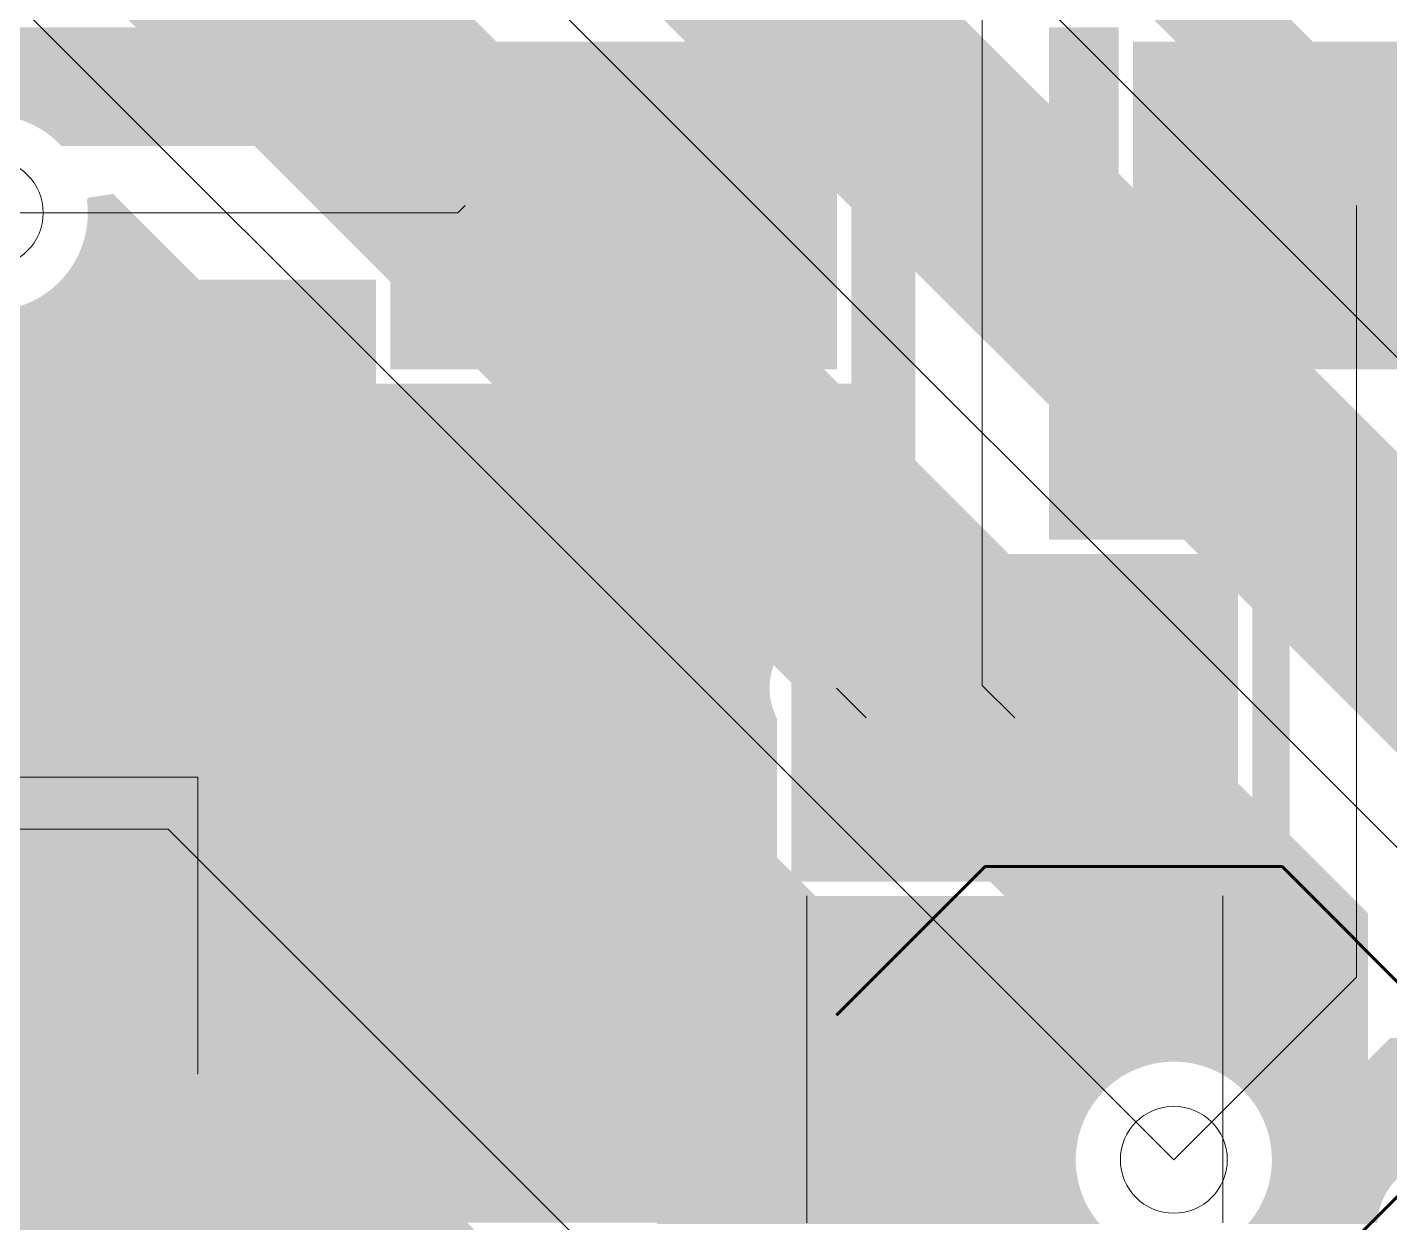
# Model space of a CAD drawing. Header units: millimetres. Extents: x 0 to 210, y 0 to 297.
# Drawn here: x 111.741 to 116.327, y 213.098 to 217.123 of the extents above; entities that cross this region are included whole.
import ezdxf

# ---------------------------------------------------------------- set-up
doc = ezdxf.new("R2010")
doc.units = ezdxf.units.MM
for name, pattern in [('K5LT32768', [0]), ('K5LT32769', [0]), ('K5LT32770', [0]), ('K5LT32773', [0]), ('K5LT32774', [0]), ('K5LT_BASIC', [0])]:
    doc.linetypes.add(name, pattern=pattern)

# ---------------------------------------------------------------- blocks, each defined once
blk = doc.blocks.new('U60')
at = {"color": 7, "linetype": 'K5LT32768', "lineweight": 18}
blk.add_circle((115.6003, 213.3102), 0.18, dxfattribs=at)
blk = doc.blocks.new('U64')
at = {"color": 7, "linetype": 'K5LT32768', "lineweight": 18}
blk.add_circle((111.6151, 216.4981), 0.18, dxfattribs=at)
blk = doc.blocks.new('U92')
blk.add_hatch(color=7).paths.add_polyline_path([(112.0649, 213.198), (112.0649, 212.2981), (111.465, 212.2981), (111.465, 213.198)])
blk = doc.blocks.new('U114')
blk.add_hatch(color=7).paths.add_polyline_path([(116.865, 216.973), (116.865, 216.0731), (115.565, 216.0731), (115.565, 216.973)])
blk = doc.blocks.new('U116')
blk.add_hatch(color=7).paths.add_polyline_path([(114.3649, 216.973), (114.3649, 216.0731), (113.0649, 216.0731), (113.0649, 216.973)])
blk = doc.blocks.new('U129')
blk.add_hatch(color=7).paths.add_polyline_path([(115.7149, 215.2481), (115.7149, 214.3481), (114.4149, 214.3481), (114.4149, 215.2481)])
blk = doc.blocks.new('U195')
at = {"true_color": 0xff0000}
blk.add_hatch(color=1, dxfattribs=at).paths.add_polyline_path([(112.1665, 213.2996), (112.1665, 212.1965), (111.3634, 212.1965), (111.3634, 213.2996)])
blk = doc.blocks.new('U217')
at = {"true_color": 0xff0000}
blk.add_hatch(color=1, dxfattribs=at).paths.add_polyline_path([(116.9666, 217.0746), (116.9666, 215.9715), (115.4634, 215.9715), (115.4634, 217.0746)])
blk = doc.blocks.new('U219')
at = {"true_color": 0xff0000}
blk.add_hatch(color=1, dxfattribs=at).paths.add_polyline_path([(114.4665, 217.0746), (114.4665, 215.9715), (112.9633, 215.9715), (112.9633, 217.0746)])
blk = doc.blocks.new('U232')
at = {"true_color": 0xff0000}
blk.add_hatch(color=1, dxfattribs=at).paths.add_polyline_path([(115.8165, 215.3497), (115.8165, 214.2465), (114.3133, 214.2465), (114.3133, 215.3497)])
blk = doc.blocks.new('U293')
at = {"color": 3, "linetype": 'K5LT32773', "lineweight": 18, "true_color": 0x00ff00}
blk.add_circle((115.6003, 213.3102), 0.18, dxfattribs=at)
blk = doc.blocks.new('U297')
at = {"color": 3, "linetype": 'K5LT32773', "lineweight": 18, "true_color": 0x00ff00}
blk.add_circle((111.6151, 216.4981), 0.18, dxfattribs=at)

msp = doc.modelspace()

# ---------------------------------------------------------------- hatches: boundary and pattern name
at = {"true_color": 0x00ff00}
for points in [[(118.0116, 214.6696), (111.324, 221.3571), (111.7848, 221.3571), (118.4726, 214.6696)], [(116.6377, 214.3937), (110.6743, 220.3571), (111.6875, 220.3571), (117.6511, 214.3937)], [(115.0875, 214.1413), (109.4967, 219.7323), (110.6623, 219.7323), (116.2534, 214.1413)], [(111.942, 216.5428), (111.9491, 216.5499), (112.0423, 216.5499), (112.0494, 216.5428)], [(111.9491, 216.5499), (112.0306, 216.5616), (112.0423, 216.5499)], [(111.9427, 216.536), (111.942, 216.5428), (112.0494, 216.5428), (112.0563, 216.536)], [(111.9443, 216.521), (111.9427, 216.536), (112.0563, 216.536), (112.0713, 216.521)], [(111.945, 216.5057), (111.9443, 216.521), (112.0713, 216.521), (112.0865, 216.5057)], [(111.945, 216.4905), (111.945, 216.5057), (112.0865, 216.5057), (112.1017, 216.4905)], [(111.9407, 216.4448), (111.9427, 216.46), (112.1322, 216.46), (112.1474, 216.4448)], [(111.9427, 216.46), (111.9443, 216.4753), (112.117, 216.4753), (112.1322, 216.46)], [(111.9443, 216.4753), (111.945, 216.4905), (112.1017, 216.4905), (112.117, 216.4753)], [(111.9303, 216.4003), (111.9344, 216.4151), (112.1772, 216.4151), (112.1919, 216.4003)], [(111.9344, 216.4151), (111.9379, 216.4298), (112.1624, 216.4298), (112.1772, 216.4151)], [(111.9379, 216.4298), (111.9407, 216.4448), (112.1474, 216.4448), (112.1624, 216.4298)], [(111.9138, 216.3577), (111.9199, 216.3716), (112.2206, 216.3716), (112.2346, 216.3577)], [(111.9199, 216.3716), (111.9255, 216.3859), (112.2064, 216.3859), (112.2206, 216.3716)], [(111.9255, 216.3859), (111.9303, 216.4003), (112.1919, 216.4003), (112.2064, 216.3859)], [(111.8831, 216.3053), (111.8914, 216.3178), (112.2744, 216.3178), (112.2869, 216.3053)], [(111.8914, 216.3178), (111.8996, 216.3307), (112.2615, 216.3307), (112.2744, 216.3178)], [(111.8996, 216.3307), (111.9069, 216.3442), (112.248, 216.3442), (112.2615, 216.3307)], [(111.9069, 216.3442), (111.9138, 216.3577), (112.2346, 216.3577), (112.248, 216.3442)], [(111.8429, 216.2594), (111.8536, 216.27), (112.3222, 216.27), (112.3329, 216.2594)], [(111.8536, 216.27), (111.864, 216.2812), (112.311, 216.2812), (112.3222, 216.27)], [(111.864, 216.2812), (111.8737, 216.2931), (112.2991, 216.2931), (112.311, 216.2812)], [(111.8737, 216.2931), (111.8831, 216.3053), (112.2869, 216.3053), (112.2991, 216.2931)], [(111.7952, 216.2215), (111.8079, 216.2302), (112.3621, 216.2302), (112.3707, 216.2215)], [(111.8079, 216.2302), (111.8201, 216.2393), (112.3529, 216.2393), (112.3621, 216.2302)], [(111.8201, 216.2393), (111.8317, 216.249), (112.3433, 216.249), (112.3529, 216.2393)], [(111.8317, 216.249), (111.8429, 216.2594), (112.3329, 216.2594), (112.3433, 216.249)], [(111.6832, 216.175), (111.6979, 216.1786), (112.4136, 216.1786), (112.4172, 216.175)], [(111.6979, 216.1786), (111.7126, 216.1827), (112.4096, 216.1827), (112.4136, 216.1786)], [(111.7126, 216.1827), (111.7271, 216.1875), (112.4047, 216.1875), (112.4096, 216.1827)], [(111.7271, 216.1875), (111.7413, 216.1931), (112.3991, 216.1931), (112.4047, 216.1875)], [(111.7413, 216.1931), (111.7553, 216.1992), (112.3931, 216.1992), (112.3991, 216.1931)], [(111.7553, 216.1992), (111.769, 216.206), (112.3862, 216.206), (112.3931, 216.1992)], [(111.769, 216.206), (111.7822, 216.2134), (112.3788, 216.2134), (112.3862, 216.206)], [(111.7822, 216.2134), (111.7952, 216.2215), (112.3707, 216.2215), (112.3788, 216.2134)], [(110.4332, 214.6482), (108.9135, 216.1679), (112.4243, 216.1679), (113.9439, 214.6482)], [(111.6227, 216.1679), (111.6379, 216.1687), (112.4235, 216.1687), (112.4243, 216.1679)], [(111.6379, 216.1687), (111.6529, 216.1702), (112.422, 216.1702), (112.4235, 216.1687)], [(111.6529, 216.1702), (111.6682, 216.1722), (112.42, 216.1722), (112.422, 216.1702)], [(111.6682, 216.1722), (111.6832, 216.175), (112.4172, 216.175), (112.42, 216.1722)], [(112.2275, 214.6477), (112.215, 214.6482), (113.9439, 214.6482), (113.9444, 214.6477)], [(112.2402, 214.6467), (112.2275, 214.6477), (113.9444, 214.6477), (113.9454, 214.6467)], [(112.2526, 214.6449), (112.2402, 214.6467), (113.9454, 214.6467), (113.9472, 214.6449)], [(112.2651, 214.6424), (112.2526, 214.6449), (113.9472, 214.6449), (113.9497, 214.6424)], [(112.2773, 214.6394), (112.2651, 214.6424), (113.9497, 214.6424), (113.9527, 214.6394)], [(112.2895, 214.6355), (112.2773, 214.6394), (113.9527, 214.6394), (113.9566, 214.6355)], [(112.3011, 214.631), (112.2895, 214.6355), (113.9566, 214.6355), (113.9611, 214.631)], [(112.3126, 214.6259), (112.3011, 214.631), (113.9611, 214.631), (113.9662, 214.6259)], [(112.3237, 214.6201), (112.3126, 214.6259), (113.9662, 214.6259), (113.972, 214.6201)], [(112.3347, 214.6137), (112.3237, 214.6201), (113.972, 214.6201), (113.9784, 214.6137)], [(112.3453, 214.6066), (112.3347, 214.6137), (113.9784, 214.6137), (113.9855, 214.6066)], [(112.3552, 214.599), (112.3453, 214.6066), (113.9855, 214.6066), (113.9931, 214.599)], [(112.3649, 214.5908), (112.3552, 214.599), (113.9931, 214.599), (114.0013, 214.5908)], [(112.374, 214.5822), (112.3649, 214.5908), (114.0013, 214.5908), (114.0099, 214.5822)], [(113.6348, 213.3216), (112.374, 214.5822), (114.0099, 214.5822), (115.2704, 213.3216)], [(112.2923, 211.5639), (109.6585, 214.1979), (112.1218, 214.1979), (114.7558, 211.5639)], [(115.5887, 213.6401), (115.0875, 214.1413), (116.2534, 214.1413), (116.2534, 213.6401)], [(115.6232, 213.6396), (115.608, 213.6401), (116.2534, 213.6401), (116.2534, 213.6396)], [(115.6382, 213.6381), (115.6232, 213.6396), (116.2534, 213.6396), (116.2534, 213.6381)], [(115.6534, 213.6361), (115.6382, 213.6381), (116.2534, 213.6381), (116.2534, 213.6361)], [(115.6684, 213.6333), (115.6534, 213.6361), (116.2534, 213.6361), (116.2534, 213.6333)], [(115.6831, 213.6297), (115.6684, 213.6333), (116.2534, 213.6333), (116.2534, 213.6297)], [(115.6979, 213.6256), (115.6831, 213.6297), (116.2534, 213.6297), (116.2534, 213.6256)], [(115.7124, 213.6206), (115.6979, 213.6256), (116.2534, 213.6256), (116.2534, 213.6206)], [(115.7266, 213.6152), (115.7124, 213.6206), (116.2534, 213.6206), (116.2534, 213.6152)], [(115.7406, 213.6091), (115.7266, 213.6152), (116.2534, 213.6152), (116.2534, 213.6091)], [(115.7543, 213.6023), (115.7406, 213.6091), (116.2534, 213.6091), (116.2534, 213.6023)], [(115.7675, 213.5949), (115.7543, 213.6023), (116.2534, 213.6023), (116.2534, 213.5949)], [(115.7804, 213.5868), (115.7675, 213.5949), (116.2534, 213.5949), (116.2534, 213.5868)], [(115.7931, 213.5781), (115.7804, 213.5868), (116.2534, 213.5868), (116.2534, 213.5781)], [(115.8053, 213.569), (115.7931, 213.5781), (116.2534, 213.5781), (116.2534, 213.569)], [(115.817, 213.5593), (115.8053, 213.569), (116.2534, 213.569), (116.2534, 213.5593)], [(115.8282, 213.5489), (115.817, 213.5593), (116.2534, 213.5593), (116.2534, 213.5489)], [(115.8391, 213.5383), (115.8282, 213.5489), (116.2534, 213.5489), (116.2534, 213.5383)], [(115.8493, 213.5268), (115.8391, 213.5383), (116.2534, 213.5383), (116.2534, 213.5268)], [(115.8589, 213.5152), (115.8493, 213.5268), (116.2534, 213.5268), (116.2534, 213.5152)], [(115.8683, 213.503), (115.8589, 213.5152), (116.2534, 213.5152), (116.2534, 213.503)], [(115.8767, 213.4905), (115.8683, 213.503), (116.2534, 213.503), (116.2534, 213.4905)], [(115.8848, 213.4776), (115.8767, 213.4905), (116.2534, 213.4905), (116.2534, 213.4776)], [(115.8922, 213.4641), (115.8848, 213.4776), (116.2534, 213.4776), (116.2534, 213.4641)], [(115.899, 213.4504), (115.8922, 213.4641), (116.2534, 213.4641), (116.2534, 213.4504)], [(115.9051, 213.4364), (115.899, 213.4504), (116.2534, 213.4504), (116.2534, 213.4364)], [(115.9107, 213.4224), (115.9051, 213.4364), (116.2534, 213.4364), (116.2534, 213.4224)], [(115.9156, 213.408), (115.9107, 213.4224), (116.2534, 213.4224), (116.2534, 213.408)], [(115.9199, 213.3932), (115.9156, 213.408), (116.2534, 213.408), (116.2534, 213.3932)], [(115.9232, 213.3782), (115.9199, 213.3932), (116.2534, 213.3932), (116.2534, 213.3782)], [(115.926, 213.3633), (115.9232, 213.3782), (116.2534, 213.3782), (116.2534, 213.3633)], [(115.9283, 213.3483), (115.926, 213.3633), (116.2534, 213.3633), (116.2534, 213.3483)], [(115.9295, 213.333), (115.9283, 213.3483), (116.2534, 213.3483), (116.2534, 213.333)], [(113.6386, 213.3178), (113.6348, 213.3216), (115.2704, 213.3216), (115.2701, 213.3178)], [(113.6538, 213.3026), (113.6386, 213.3178), (115.2701, 213.3178), (115.2701, 213.3026)], [(113.6691, 213.2873), (113.6538, 213.3026), (115.2701, 213.3026), (115.2709, 213.2873)], [(115.9303, 213.3178), (115.9295, 213.333), (116.2534, 213.333), (116.2534, 213.3178)], [(115.9295, 213.2873), (115.9303, 213.3026), (116.2534, 213.3026), (116.2534, 213.2873)], [(115.9303, 213.3026), (115.9303, 213.3178), (116.2534, 213.3178), (116.2534, 213.3026)], [(113.6843, 213.2721), (113.6691, 213.2873), (115.2709, 213.2873), (115.2724, 213.2721)], [(113.6993, 213.2571), (113.6843, 213.2721), (115.2724, 213.2721), (115.2745, 213.2571)], [(113.7143, 213.2421), (113.6993, 213.2571), (115.2745, 213.2571), (115.2773, 213.2421)], [(113.7293, 213.2271), (113.7143, 213.2421), (115.2773, 213.2421), (115.2808, 213.2271)], [(115.9199, 213.2271), (115.9232, 213.2421), (116.2534, 213.2421), (116.2534, 213.2271)], [(115.9232, 213.2421), (115.926, 213.2571), (116.2534, 213.2571), (116.2534, 213.2421)], [(115.926, 213.2571), (115.9283, 213.2721), (116.2534, 213.2721), (116.2534, 213.2571)], [(115.9283, 213.2721), (115.9295, 213.2873), (116.2534, 213.2873), (116.2534, 213.2721)], [(113.7437, 213.2126), (113.7293, 213.2271), (115.2808, 213.2271), (115.2849, 213.2126)], [(113.7582, 213.1982), (113.7437, 213.2126), (115.2849, 213.2126), (115.2897, 213.1982)], [(113.7724, 213.1839), (113.7582, 213.1982), (115.2897, 213.1982), (115.2953, 213.1839)], [(115.9051, 213.1839), (115.9107, 213.1982), (116.2534, 213.1982), (116.2534, 213.1839)], [(115.9107, 213.1982), (115.9156, 213.2126), (116.2534, 213.2126), (116.2534, 213.1982)], [(115.9156, 213.2126), (115.9199, 213.2271), (116.2534, 213.2271), (116.2534, 213.2126)], [(113.7864, 213.17), (113.7724, 213.1839), (115.2953, 213.1839), (115.3014, 213.17)], [(113.8001, 213.1562), (113.7864, 213.17), (115.3014, 213.17), (115.3082, 213.1562)], [(113.8133, 213.143), (113.8001, 213.1562), (115.3082, 213.1562), (115.3156, 213.143)], [(115.8848, 213.143), (115.8922, 213.1563), (116.2534, 213.1563), (116.2534, 213.143)], [(115.8922, 213.1563), (115.899, 213.17), (116.2534, 213.17), (116.2534, 213.1563)], [(115.899, 213.17), (115.9051, 213.1839), (116.2534, 213.1839), (116.2534, 213.17)], [(113.8263, 213.1301), (113.8133, 213.143), (115.3156, 213.143), (115.3237, 213.1301)], [(113.839, 213.1174), (113.8263, 213.1301), (115.3237, 213.1301), (115.3324, 213.1174)], [(113.8512, 213.1052), (113.839, 213.1174), (115.3324, 213.1174), (115.3415, 213.1052)], [(113.8629, 213.0935), (113.8512, 213.1052), (115.3415, 213.1052), (115.3512, 213.0935)], [(115.8493, 213.0935), (115.8589, 213.1052), (116.2534, 213.1052), (116.2534, 213.0935)], [(115.8589, 213.1052), (115.8683, 213.1174), (116.2534, 213.1174), (116.2534, 213.1052)], [(115.8683, 213.1174), (115.8767, 213.1301), (116.2534, 213.1301), (116.2534, 213.1174)], [(115.8767, 213.1301), (115.8848, 213.143), (116.2534, 213.143), (116.2534, 213.1301)]]:
    msp.add_hatch(color=3, dxfattribs=at).paths.add_polyline_path(points)
for points in [[(109.9151, 216.8281), (109.9151, 217.123), (112.9151, 217.123), (112.9151, 216.8281)], [(114.515, 215.9231), (114.515, 217.1229), (114.7306, 217.1229), (114.7306, 215.9231)], [(115.1807, 215.9231), (115.1807, 217.1229), (115.4149, 217.1229), (115.4149, 215.9231)], [(111.6379, 216.8273), (111.6227, 216.8281), (112.9151, 216.8281), (112.9151, 216.8273)], [(111.6529, 216.8258), (111.6379, 216.8273), (112.9151, 216.8273), (112.9151, 216.8258)], [(111.6682, 216.8238), (111.6529, 216.8258), (112.9151, 216.8258), (112.9151, 216.8238)], [(111.6832, 216.821), (111.6682, 216.8238), (112.9151, 216.8238), (112.9151, 216.821)], [(111.6979, 216.8174), (111.6832, 216.821), (112.9151, 216.821), (112.9151, 216.8174)], [(111.7126, 216.8133), (111.6979, 216.8174), (112.9151, 216.8174), (112.9151, 216.8133)], [(111.7271, 216.8085), (111.7126, 216.8133), (112.9151, 216.8133), (112.9151, 216.8085)], [(111.7413, 216.8029), (111.7271, 216.8085), (112.9151, 216.8085), (112.9151, 216.8029)], [(111.7553, 216.7968), (111.7413, 216.8029), (112.9151, 216.8029), (112.9151, 216.7968)], [(111.769, 216.79), (111.7553, 216.7968), (112.9151, 216.7968), (112.9151, 216.79)], [(111.7822, 216.7826), (111.769, 216.79), (112.9151, 216.79), (112.9151, 216.7826)], [(111.7952, 216.7745), (111.7822, 216.7826), (112.9151, 216.7826), (112.9151, 216.7745)], [(111.8079, 216.7661), (111.7952, 216.7745), (112.9151, 216.7745), (112.9151, 216.7661)], [(111.8201, 216.7567), (111.8079, 216.7661), (112.9151, 216.7661), (112.9151, 216.7567)], [(111.8317, 216.747), (111.8201, 216.7567), (112.9151, 216.7567), (112.9151, 216.747)], [(111.8429, 216.7366), (111.8317, 216.747), (112.9151, 216.747), (112.9151, 216.7366)], [(111.8564, 216.7232), (111.8429, 216.7366), (112.9151, 216.7366), (112.9151, 216.7232)], [(111.8429, 216.2594), (111.8564, 216.2728), (112.915, 216.2728), (112.915, 216.2594)], [(111.7952, 216.2215), (111.8079, 216.2302), (112.915, 216.2302), (112.915, 216.2215)], [(111.8079, 216.2302), (111.8201, 216.2393), (112.915, 216.2393), (112.915, 216.2302)], [(111.8201, 216.2393), (111.8317, 216.249), (112.915, 216.249), (112.915, 216.2393)], [(111.8317, 216.249), (111.8429, 216.2594), (112.915, 216.2594), (112.915, 216.249)], [(111.6832, 216.175), (111.6979, 216.1786), (112.915, 216.1786), (112.915, 216.175)], [(111.6979, 216.1786), (111.7126, 216.1827), (112.915, 216.1827), (112.915, 216.1786)], [(111.7126, 216.1827), (111.7271, 216.1875), (112.915, 216.1875), (112.915, 216.1827)], [(111.7271, 216.1875), (111.7413, 216.1931), (112.915, 216.1931), (112.915, 216.1875)], [(111.7413, 216.1931), (111.7553, 216.1992), (112.915, 216.1992), (112.915, 216.1931)], [(111.7553, 216.1992), (111.769, 216.206), (112.915, 216.206), (112.915, 216.1992)], [(111.769, 216.206), (111.7822, 216.2134), (112.915, 216.2134), (112.915, 216.206)], [(111.7822, 216.2134), (111.7952, 216.2215), (112.915, 216.2215), (112.915, 216.2134)], [(110.4083, 215.9231), (110.1635, 216.1679), (112.915, 216.1679), (112.9151, 215.9231)], [(111.6227, 216.1679), (111.6379, 216.1687), (112.915, 216.1687), (112.915, 216.1679)], [(111.6379, 216.1687), (111.6529, 216.1702), (112.915, 216.1702), (112.915, 216.1687)], [(111.6529, 216.1702), (111.6682, 216.1722), (112.915, 216.1722), (112.915, 216.1702)], [(111.6682, 216.1722), (111.6832, 216.175), (112.915, 216.175), (112.915, 216.1722)], [(110.6834, 215.648), (110.4083, 215.9231), (114.7306, 215.9231), (114.7306, 215.648)], [(115.1807, 215.3981), (115.1807, 215.923), (115.99, 215.923), (115.99, 215.3981)], [(111.2651, 215.3981), (111.265, 215.648), (114.7306, 215.648), (114.7306, 215.3981)], [(111.2651, 215.001), (111.2651, 215.398), (114.2651, 215.398), (114.2651, 215.001)], [(115.865, 214.1982), (115.865, 215.3981), (115.99, 215.3981), (115.99, 214.1982)], [(111.2651, 214.9957), (111.2651, 215.001), (114.2651, 215.001), (114.2623, 214.9957)], [(111.2651, 214.984), (111.2651, 214.9957), (114.2623, 214.9957), (114.2569, 214.984)], [(111.2651, 214.9723), (111.2651, 214.984), (114.2569, 214.984), (114.2526, 214.9723)], [(111.2651, 214.9604), (111.2651, 214.9723), (114.2526, 214.9723), (114.2486, 214.9604)], [(111.2651, 214.9482), (111.2651, 214.9604), (114.2486, 214.9604), (114.2455, 214.9482)], [(111.2651, 214.9358), (111.2651, 214.9482), (114.2455, 214.9482), (114.243, 214.9358)], [(111.2651, 214.9233), (111.2651, 214.9358), (114.243, 214.9358), (114.2412, 214.9233)], [(111.2651, 214.9106), (111.2651, 214.9233), (114.2412, 214.9233), (114.2402, 214.9106)], [(111.2651, 214.8979), (111.2651, 214.9106), (114.2402, 214.9106), (114.2399, 214.8979)], [(111.2651, 214.8855), (111.2651, 214.8979), (114.2399, 214.8979), (114.2402, 214.8855)], [(111.2651, 214.8728), (111.2651, 214.8855), (114.2402, 214.8855), (114.2412, 214.8728)], [(111.2651, 214.8603), (111.2651, 214.8728), (114.2412, 214.8728), (114.243, 214.8603)], [(111.2651, 214.8479), (111.2651, 214.8603), (114.243, 214.8603), (114.2455, 214.8479)], [(111.2651, 214.8357), (111.2651, 214.8479), (114.2455, 214.8479), (114.2486, 214.8357)], [(111.2651, 214.8238), (111.2651, 214.8357), (114.2486, 214.8357), (114.2526, 214.8238)], [(111.2651, 214.8118), (111.2651, 214.8238), (114.2526, 214.8238), (114.2569, 214.8118)], [(111.2651, 214.8004), (111.2651, 214.8118), (114.2569, 214.8118), (114.2623, 214.8004)], [(111.2651, 214.7951), (111.2651, 214.8004), (114.2623, 214.8004), (114.2651, 214.7951)], [(111.2651, 214.4481), (111.2651, 214.7951), (114.2651, 214.7951), (114.2651, 214.4481)], [(108.8742, 214.1982), (108.8742, 214.4481), (114.2651, 214.4481), (114.2651, 214.1982)], [(108.8742, 214.0181), (108.8742, 214.1982), (115.99, 214.1982), (115.99, 214.0181)], [(108.8742, 213.6401), (108.8742, 214.0181), (115.99, 214.0181), (115.6118, 213.6401)], [(116.2981, 213.6899), (116.3131, 213.7049), (117.2712, 213.7049), (117.2689, 213.6899)], [(116.3131, 213.7049), (116.3281, 213.7199), (117.2739, 213.7199), (117.2712, 213.7049)], [(116.2524, 213.6442), (116.2677, 213.6594), (117.2668, 213.6594), (117.2668, 213.6442)], [(116.2677, 213.6594), (116.2829, 213.6747), (117.2676, 213.6747), (117.2668, 213.6594)], [(116.2829, 213.6747), (116.2981, 213.6899), (117.2689, 213.6899), (117.2676, 213.6747)], [(108.8742, 213.6396), (108.8742, 213.6401), (115.5927, 213.6401), (115.5775, 213.6396)], [(108.8742, 213.6381), (108.8742, 213.6396), (115.5775, 213.6396), (115.5622, 213.6381)], [(108.8742, 213.6361), (108.8742, 213.6381), (115.5622, 213.6381), (115.547, 213.6361)], [(108.8742, 213.6333), (108.8742, 213.6361), (115.547, 213.6361), (115.532, 213.6333)], [(108.8742, 213.6297), (108.8742, 213.6333), (115.532, 213.6333), (115.5173, 213.6297)], [(108.8742, 213.6256), (108.8742, 213.6297), (115.5173, 213.6297), (115.5026, 213.6256)], [(108.8742, 213.6206), (108.8742, 213.6256), (115.5026, 213.6256), (115.4881, 213.6206)], [(108.8742, 213.6152), (108.8742, 213.6206), (115.4881, 213.6206), (115.4739, 213.6152)], [(108.8742, 213.6091), (108.8742, 213.6152), (115.4739, 213.6152), (115.4599, 213.6091)], [(108.8742, 213.6023), (108.8742, 213.6091), (115.4599, 213.6091), (115.4464, 213.6023)], [(116.207, 213.5987), (116.222, 213.6137), (117.2689, 213.6137), (117.2712, 213.5987)], [(116.222, 213.6137), (116.2372, 213.6289), (117.2676, 213.6289), (117.2689, 213.6137)], [(116.2372, 213.6289), (116.2524, 213.6442), (117.2668, 213.6442), (117.2676, 213.6289)], [(108.8742, 213.5949), (108.8742, 213.6023), (115.4464, 213.6023), (115.433, 213.5949)], [(108.8742, 213.5868), (108.8742, 213.5949), (115.433, 213.5949), (115.42, 213.5868)], [(108.8742, 213.5781), (108.8742, 213.5868), (115.42, 213.5868), (115.4076, 213.5781)], [(108.8742, 213.569), (108.8742, 213.5781), (115.4076, 213.5781), (115.3954, 213.569)], [(108.8742, 213.5593), (108.8742, 213.569), (115.3954, 213.569), (115.3837, 213.5593)], [(116.1623, 213.554), (116.177, 213.5687), (117.2773, 213.5687), (117.2816, 213.554)], [(116.177, 213.5687), (116.192, 213.5837), (117.2739, 213.5837), (117.2773, 213.5687)], [(116.192, 213.5837), (116.207, 213.5987), (117.2712, 213.5987), (117.2739, 213.5837)], [(108.8742, 213.5489), (108.8742, 213.5593), (115.3837, 213.5593), (115.3723, 213.5489)], [(108.8742, 213.5383), (108.8742, 213.5489), (115.3723, 213.5489), (115.3616, 213.5383)], [(108.8742, 213.5268), (108.8742, 213.5383), (115.3616, 213.5383), (115.3512, 213.5268)], [(108.8742, 213.5152), (108.8742, 213.5268), (115.3512, 213.5268), (115.3415, 213.5152)], [(116.1199, 213.5116), (116.1336, 213.5253), (117.292, 213.5253), (117.2981, 213.5116)], [(116.1336, 213.5253), (116.1478, 213.5395), (117.2864, 213.5395), (117.292, 213.5253)], [(116.1478, 213.5395), (116.1623, 213.554), (117.2816, 213.554), (117.2864, 213.5395)], [(108.8742, 213.503), (108.8742, 213.5152), (115.3415, 213.5152), (115.3324, 213.503)], [(108.8742, 213.4905), (108.8742, 213.503), (115.3324, 213.503), (115.3237, 213.4905)], [(108.8742, 213.4776), (108.8742, 213.4905), (115.3237, 213.4905), (115.3156, 213.4776)], [(108.8742, 213.4641), (108.8742, 213.4776), (115.3156, 213.4776), (115.3082, 213.4641)], [(116.0651, 213.4567), (116.0823, 213.474), (117.3187, 213.474), (117.3148, 213.4567)], [(116.0823, 213.474), (116.0928, 213.4844), (117.3123, 213.4844), (117.3187, 213.474)], [(116.0928, 213.4844), (116.1062, 213.4979), (117.3049, 213.4979), (117.3123, 213.4844)], [(116.1062, 213.4979), (116.1199, 213.5116), (117.2981, 213.5116), (117.3049, 213.4979)], [(108.8742, 213.4522), (108.8742, 213.4641), (115.3082, 213.4641), (115.3023, 213.4522)], [(110.419, 213.4504), (110.419, 213.4522), (115.3023, 213.4522), (115.3014, 213.4504)], [(110.419, 213.4364), (110.419, 213.4504), (115.3014, 213.4504), (115.2953, 213.4364)], [(110.419, 213.4224), (110.419, 213.4364), (115.2953, 213.4364), (115.2897, 213.4224)], [(116.0125, 213.4042), (116.0346, 213.4262), (117.3039, 213.4262), (117.2869, 213.4042)], [(116.0346, 213.4262), (116.0651, 213.4567), (117.3148, 213.4567), (117.3039, 213.4262)], [(110.419, 213.408), (110.419, 213.4224), (115.2897, 213.4224), (115.2849, 213.408)], [(110.419, 213.3932), (110.419, 213.408), (115.2849, 213.408), (115.2808, 213.3932)], [(110.419, 213.3782), (110.419, 213.3932), (115.2808, 213.3932), (115.2773, 213.3782)], [(115.9841, 213.3757), (115.9894, 213.381), (116.5114, 213.381), (116.4998, 213.3757)], [(115.9894, 213.381), (115.994, 213.3856), (116.5231, 213.3856), (116.5114, 213.381)], [(115.994, 213.3856), (115.9978, 213.3894), (116.5353, 213.3894), (116.5231, 213.3856)], [(115.9978, 213.3894), (116.0009, 213.3925), (116.5475, 213.3925), (116.5353, 213.3894)], [(116.0009, 213.3925), (116.0034, 213.395), (116.56, 213.395), (116.5475, 213.3925)], [(116.0034, 213.395), (116.0052, 213.3968), (116.5724, 213.3968), (116.56, 213.395)], [(116.0052, 213.3968), (116.0062, 213.3978), (116.5849, 213.3978), (116.5724, 213.3968)], [(116.0062, 213.3978), (116.0064, 213.3981), (116.5975, 213.3981), (116.5849, 213.3978)], [(116.0064, 213.3981), (116.0125, 213.4042), (117.2869, 213.4042), (117.2798, 213.3981)], [(110.419, 213.3633), (110.419, 213.3782), (115.2773, 213.3782), (115.2745, 213.3633)], [(110.419, 213.3483), (110.419, 213.3633), (115.2745, 213.3633), (115.2724, 213.3483)], [(110.419, 213.348), (110.419, 213.3483), (115.2724, 213.3483), (115.2724, 213.348)], [(112.215, 213.333), (112.215, 213.348), (115.2724, 213.348), (115.2709, 213.333)], [(115.9407, 213.3323), (115.9493, 213.3409), (116.4474, 213.3409), (116.4383, 213.3323)], [(115.9493, 213.3409), (115.9575, 213.349), (116.4571, 213.349), (116.4474, 213.3409)], [(115.9575, 213.349), (115.9651, 213.3567), (116.4672, 213.3567), (116.4571, 213.349)], [(115.9651, 213.3567), (115.9719, 213.3635), (116.4777, 213.3635), (116.4672, 213.3567)], [(115.9719, 213.3635), (115.9785, 213.3701), (116.4886, 213.3701), (116.4777, 213.3635)], [(115.9785, 213.3701), (115.9841, 213.3757), (116.4998, 213.3757), (116.4886, 213.3701)], [(112.215, 213.3178), (112.215, 213.333), (115.2709, 213.333), (115.2701, 213.3178)], [(112.215, 213.3026), (112.215, 213.3178), (115.2701, 213.3178), (115.2701, 213.3026)], [(112.215, 213.2873), (112.215, 213.3026), (115.2701, 213.3026), (115.2709, 213.2873)], [(115.9295, 213.2873), (115.9303, 213.3026), (116.4086, 213.3026), (116.3933, 213.2873)], [(115.93, 213.3216), (115.9407, 213.3323), (116.4383, 213.3323), (116.4276, 213.3216)], [(115.9303, 213.3178), (115.93, 213.3216), (116.4276, 213.3216), (116.4238, 213.3178)], [(115.9303, 213.3026), (115.9303, 213.3178), (116.4238, 213.3178), (116.4086, 213.3026)], [(112.215, 213.2721), (112.215, 213.2873), (115.2709, 213.2873), (115.2724, 213.2721)], [(112.215, 213.2571), (112.215, 213.2721), (115.2724, 213.2721), (115.2745, 213.2571)], [(112.215, 213.2421), (112.215, 213.2571), (115.2745, 213.2571), (115.2773, 213.2421)], [(112.215, 213.2271), (112.215, 213.2421), (115.2773, 213.2421), (115.2808, 213.2271)], [(115.9217, 213.2352), (115.9232, 213.2421), (116.3482, 213.2421), (116.3418, 213.2352)], [(115.9232, 213.2421), (115.9236, 213.2444), (116.3504, 213.2444), (116.3482, 213.2421)], [(115.9236, 213.2444), (115.926, 213.2571), (116.3631, 213.2571), (116.3504, 213.2444)], [(115.926, 213.2571), (115.9283, 213.2721), (116.3781, 213.2721), (116.3631, 213.2571)], [(115.9283, 213.2721), (115.9295, 213.2873), (116.3933, 213.2873), (116.3781, 213.2721)], [(112.215, 213.2126), (112.215, 213.2271), (115.2808, 213.2271), (115.2849, 213.2126)], [(112.215, 213.1982), (112.215, 213.2126), (115.2849, 213.2126), (115.2897, 213.1982)], [(112.215, 213.1839), (112.215, 213.1982), (115.2897, 213.1982), (115.2953, 213.1839)], [(115.9091, 213.1941), (115.9107, 213.1982), (116.315, 213.1982), (116.3126, 213.1941)], [(115.9107, 213.1982), (115.913, 213.205), (116.3192, 213.205), (116.315, 213.1982)], [(115.913, 213.205), (115.9156, 213.2126), (116.3242, 213.2126), (116.3192, 213.205)], [(115.9156, 213.2126), (115.9164, 213.2154), (116.326, 213.2154), (116.3242, 213.2126)], [(115.9164, 213.2154), (115.9194, 213.2256), (116.3336, 213.2256), (116.326, 213.2154)], [(115.9194, 213.2256), (115.9199, 213.2271), (116.3349, 213.2271), (116.3336, 213.2256)], [(115.9199, 213.2271), (115.9217, 213.2352), (116.3418, 213.2352), (116.3349, 213.2271)], [(112.215, 213.17), (112.215, 213.1839), (115.2953, 213.1839), (115.3014, 213.17)], [(112.215, 213.1217), (112.215, 213.17), (115.3014, 213.17), (115.279, 213.1217)], [(115.8883, 213.1474), (115.894, 213.1596), (116.2973, 213.1596), (116.2935, 213.1474)], [(115.894, 213.1596), (115.895, 213.1616), (116.2981, 213.1616), (116.2973, 213.1596)], [(115.895, 213.1616), (115.899, 213.17), (116.3012, 213.17), (116.2981, 213.1616)], [(115.899, 213.17), (115.8996, 213.1712), (116.3016, 213.1712), (116.3012, 213.17)], [(115.8996, 213.1712), (115.9047, 213.1829), (116.307, 213.1829), (116.3016, 213.1712)], [(115.9047, 213.1829), (115.9051, 213.1839), (116.3075, 213.1839), (116.307, 213.1829)], [(115.9051, 213.1839), (115.9091, 213.1941), (116.3126, 213.1941), (116.3075, 213.1839)], [(112.215, 213.108), (112.215, 213.1217), (115.279, 213.1217), (115.2676, 213.108)], [(112.215, 213.0981), (112.215, 213.108), (115.2676, 213.108), (115.2541, 213.0981)], [(115.865, 213.0981), (115.8708, 213.1103), (116.2859, 213.1103), (116.2849, 213.0981)], [(115.8708, 213.1103), (115.8768, 213.123), (116.2877, 213.123), (116.2859, 213.1103)], [(115.8768, 213.123), (115.8825, 213.1352), (116.2902, 213.1352), (116.2877, 213.123)], [(115.8825, 213.1352), (115.8883, 213.1474), (116.2935, 213.1474), (116.2902, 213.1352)], [(115.865, 213.0978), (115.865, 213.0981), (116.2849, 213.0981), (116.2849, 213.0978)]]:
    msp.add_hatch(color=7).paths.add_polyline_path(points)

# ---------------------------------------------------------------- linework, layer by layer
at = {"color": 7, "linetype": 'K5LT32769', "lineweight": 18}
for points in [[(114.9557, 214.9073), (114.9557, 224.6795)], [(111.6151, 216.4981), (113.1899, 216.4981)], [(113.1899, 216.4981), (113.215, 216.523)], [(116.215, 213.9249), (116.215, 216.523)], [(114.465, 214.8979), (114.565, 214.7981)], [(114.9557, 214.9073), (115.0649, 214.7981)], [(115.6003, 213.3102), (116.215, 213.9249)]]:
    msp.add_lwpolyline(points, dxfattribs=at)
at = {"color": 3, "linetype": 'K5LT32774', "lineweight": 18, "true_color": 0x00ff00}
for points in [[(111.165, 221.1981), (118.6151, 213.7481)], [(110.515, 220.1979), (116.4784, 214.2345)], [(109.3375, 219.5731), (115.6003, 213.3102)], [(110.34, 214.4229), (112.215, 214.4229)], [(112.215, 214.4229), (114.9151, 211.7229), (117.1899, 211.7229)]]:
    msp.add_lwpolyline(points, dxfattribs=at)
at = {"color": 6, "linetype": 'K5LT32770', "lineweight": 18, "true_color": 0xff00ff}
for points in [[(111.515, 214.598), (112.3151, 214.598)], [(112.3151, 213.598), (112.3151, 214.598)], [(114.3649, 213.0981), (114.3649, 214.1982)], [(115.7649, 213.0981), (115.7649, 214.1982)]]:
    msp.add_lwpolyline(points, dxfattribs=at)
at = {"color": 150, "linetype": 'K5LT_BASIC', "lineweight": 60, "true_color": 0x0080ff}
msp.add_lwpolyline([(116.4642, 211.298), (114.465, 211.298), (116.4642, 213.2975), (116.4642, 213.7973), (115.9646, 214.297), (114.9648, 214.297), (114.465, 213.7973)], dxfattribs=at)

# ---------------------------------------------------------------- block references
for name in ['U219', 'U217', 'U116', 'U114', 'U64', 'U297', 'U232', 'U129', 'U60', 'U293', 'U195', 'U92']:
    msp.add_blockref(name, (0, 0))

doc.saveas('drawing.dxf')
